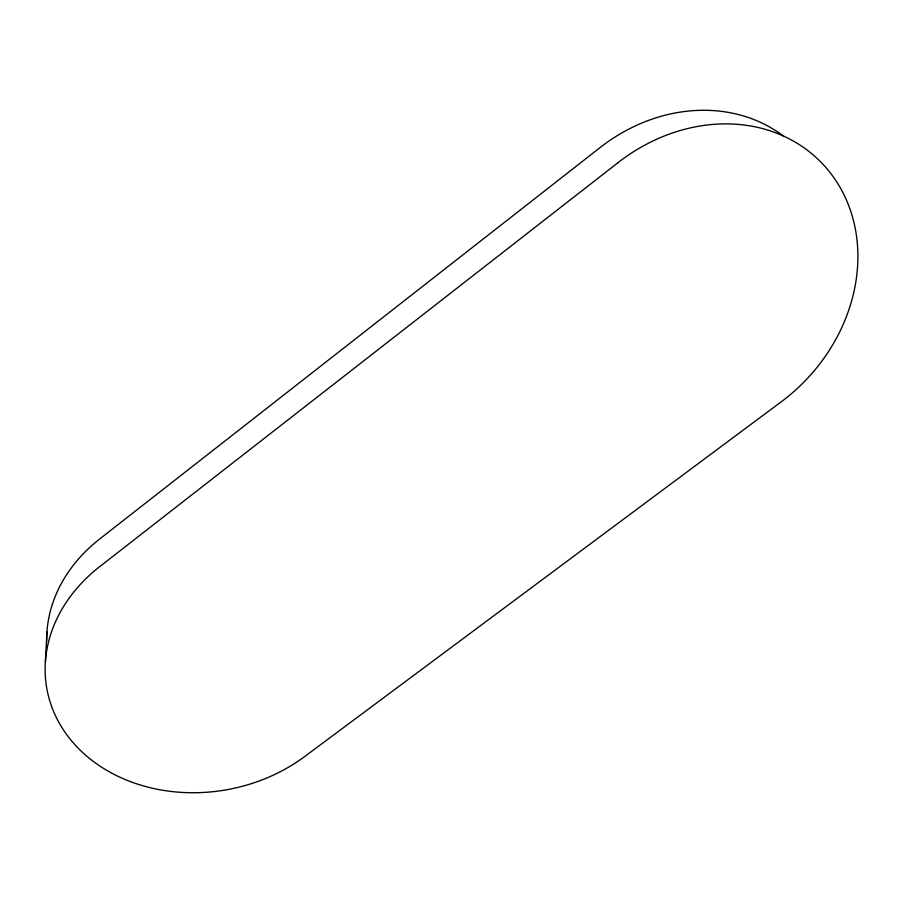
<?xml version="1.0" encoding="UTF-8"?>
<svg xmlns="http://www.w3.org/2000/svg" width="903" height="903" viewBox="0 0 903 903"><rect width="100%" height="100%" fill="white"/><g stroke="black" fill="none" stroke-linecap="round" stroke-linejoin="round"><path stroke-width="1.35" d="M45.376 661.933L46.945 631.987M46.719 641.232A154.345 128.621 -9.7 0 1 99.522 539.125L600.066 147.584A162.879 140.597 -46.3 0 1 783.59 136.172M618.103 162.585L99.702 566.644A159.357 131.341 -10.1 0 0 82.726 752.583A159.357 131.341 -10.1 0 0 304.717 756.511L781.366 401.711A168.421 144.04 -45.6 0 0 834.914 179.178A168.421 144.04 -45.6 0 0 618.103 162.585"/></g></svg>
